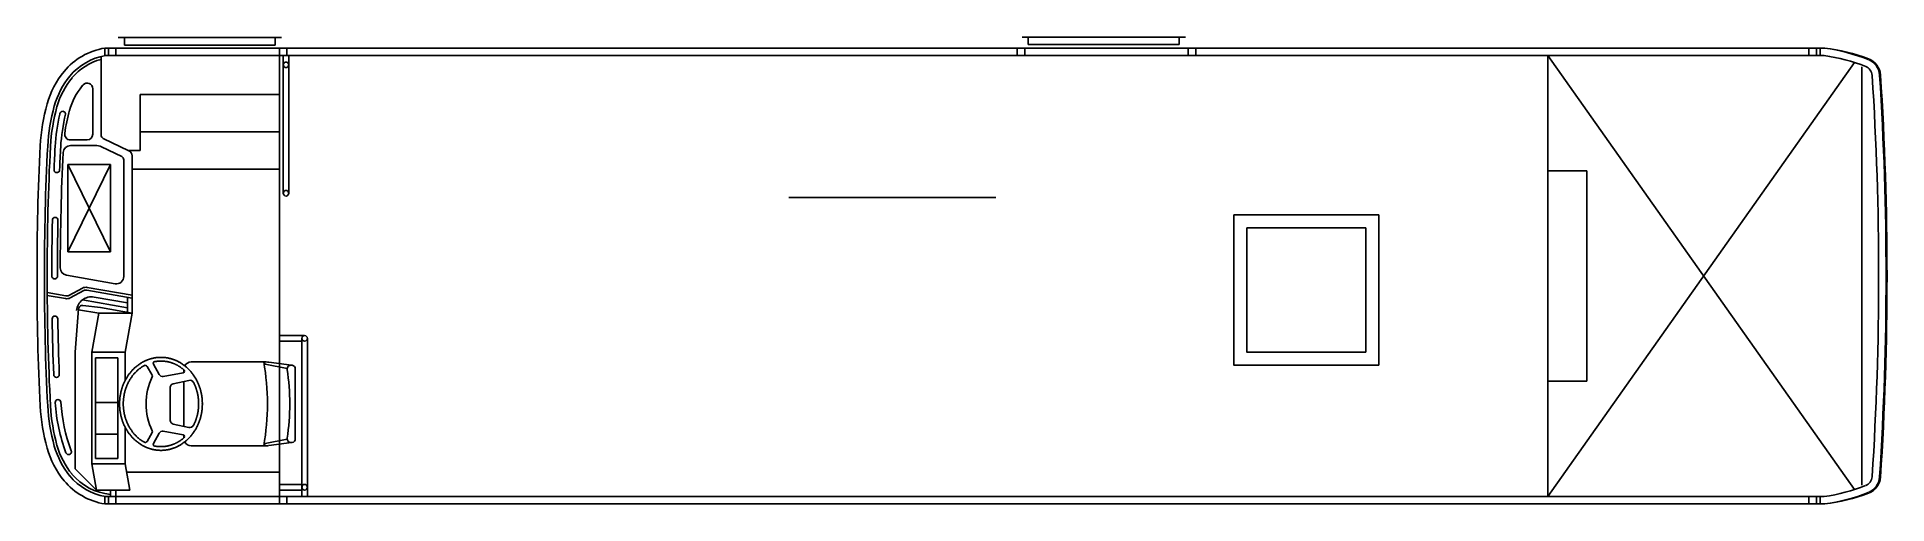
# Model space of a CAD drawing. Header units: metres. Extents: x 0 to 9.95, y -1.22 to 1.28.
import ezdxf

# ---------------------------------------------------------------- set-up
doc = ezdxf.new("R2010")
doc.units = ezdxf.units.M
doc.header["$LTSCALE"] = 0.2

msp = doc.modelspace()

# ---------------------------------------------------------------- linework, layer by layer
for p, q in [((9.62, 1.225), (0.365, 1.225)), ((0.365, 1.225), (0.365, 1.185)), ((0.385, 1.225), (0.385, 1.185)), ((0.425, 1.225), (0.425, 1.185)), ((1.3162, 1.2814), (0.4362, 1.2814)), ((0.4702, 1.2414), (0.4702, 1.2814)), ((1.2822, 1.2414), (0.4702, 1.2414)), ((1.2822, 1.2414), (1.2822, 1.2814)), ((1.305, 1.225), (1.305, 1.185)), ((1.345, 1.225), (1.345, 1.185)), ((5.275, 1.185), (5.275, 1.225)), ((6.1804, 1.2844), (5.3004, 1.2844)), ((5.315, 1.185), (5.315, 1.225)), ((5.3344, 1.2444), (5.3344, 1.2844)), ((6.1464, 1.2444), (5.3344, 1.2444)), ((6.1464, 1.2444), (6.1464, 1.2844)), ((6.195, 1.185), (6.195, 1.225)), ((6.235, 1.185), (6.235, 1.225)), ((9.535, 1.225), (9.535, 1.185)), ((9.575, 1.225), (9.575, 1.185)), ((9.595, 1.225), (9.595, 1.185)), ((0.345, 1.18), (0.345, 0.7576)), ((0.3684, 1.185), (9.6172, 1.185)), ((1.305, 1.185), (1.305, 0.23)), ((1.325, 1.185), (1.325, 0.445)), ((1.355, 1.185), (1.355, 0.445)), ((8.13, 1.185), (9.7808, -1.1474)), ((8.13, -1.185), (8.13, 1.185)), ((8.13, -1.185), (9.7808, 1.1474)), ((9.595, 1.185), (9.5947, 1.1851)), ((9.82, -1.1247), (9.82, 1.1247)), ((0.3, 1.0069), (0.3, 0.7617)), ((1.305, 0.975), (0.555, 0.975)), ((0.555, 0.675), (0.555, 0.975)), ((0.27, 0.7317), (0.1791, 0.7317)), ((0.3131, 0.7017), (0.1808, 0.7017)), ((0.495, 0.6732), (0.3563, 0.7396)), ((1.305, 0.775), (0.555, 0.775)), ((0.1652, 0.1298), (0.1652, 0.5998)), ((0.395, 0.1298), (0.1652, 0.5998)), ((0.1652, 0.1298), (0.395, 0.5998)), ((0.395, 0.5998), (0.1652, 0.5998)), ((0.4556, 0.6421), (0.3477, 0.6938)), ((0.395, 0.1298), (0.395, 0.5998)), ((0.467, -0.0022), (0.467, 0.6241)), ((0.555, 0.675), (0.4911, 0.675)), ((0.512, -0.2), (0.512, 0.6461)), ((1.305, 0.575), (0.512, 0.575)), ((8.34, 0.565), (8.13, 0.565)), ((8.34, -0.565), (8.34, 0.565)), ((5.1599, 0.4229), (4.0461, 0.4229)), ((1.305, 0.23), (1.305, -0.4707)), ((0.395, 0.1298), (0.1652, 0.1298)), ((0.4201, -0.0416), (0.158, 0.0046)), ((0.1553, -0.1066), (0.0551, -0.089)), ((0.1714, -0.1041), (0.2449, -0.065)), ((0.1784, -0.1173), (0.252, -0.0783)), ((0.512, -0.1188), (0.268, -0.0757)), ((0.512, -0.1035), (0.2707, -0.061)), ((0.1527, -0.1214), (0.0552, -0.1042)), ((0.205, -0.41), (0.224, -0.1769)), ((0.332, -0.2), (0.2237, -0.1809)), ((0.487, -0.1702), (0.2454, -0.1276)), ((0.3412, -0.1699), (0.2463, -0.1586)), ((0.487, -0.1448), (0.3069, -0.1131)), ((0.512, -0.2), (0.3412, -0.1699)), ((0.487, -0.1956), (0.487, -0.1144)), ((0.295, -0.41), (0.332, -0.2)), ((0.512, -0.2), (0.332, -0.2)), ((0.475, -0.41), (0.512, -0.2)), ((1.44, -0.32), (1.305, -0.32)), ((1.425, -0.35), (1.305, -0.35)), ((1.425, -1.185), (1.425, -0.335)), ((1.455, -1.185), (1.455, -0.335)), ((0.205, -1.0355), (0.205, -0.41)), ((0.295, -1.01), (0.295, -0.41)), ((0.295, -0.41), (0.475, -0.41)), ((0.315, -0.98), (0.315, -0.44)), ((0.315, -0.44), (0.435, -0.44)), ((0.435, -0.98), (0.435, -0.44)), ((0.475, -0.56), (0.475, -0.41)), ((0.6194, -0.5324), (0.5925, -0.4854)), ((0.6581, -0.5296), (0.6264, -0.4741)), ((1.2333, -0.462), (0.83, -0.462)), ((1.3463, -0.4972), (1.2283, -0.4732)), ((1.2466, -0.4629), (1.3689, -0.4792)), ((1.305, -0.9033), (1.305, -0.4707)), ((1.3689, -0.4792), (1.3726, -0.4797)), ((0.7869, -0.5204), (0.6789, -0.5394)), ((0.8166, -0.5608), (0.7328, -0.5786)), ((0.79, -0.5185), (0.79, -0.504)), ((0.79, -0.8076), (0.79, -0.5664)), ((1.39, -0.4995), (1.39, -0.687)), ((8.34, -0.565), (8.13, -0.565)), ((0.435, -0.68), (0.315, -0.68)), ((0.717, -0.7758), (0.717, -0.5982)), ((1.39, -0.8745), (1.39, -0.687)), ((0.8166, -0.8132), (0.7328, -0.7954)), ((0.435, -0.85), (0.315, -0.85)), ((0.475, -1.01), (0.475, -0.8137)), ((0.6194, -0.8416), (0.5925, -0.8886)), ((0.6581, -0.8443), (0.6264, -0.8999)), ((0.7869, -0.8535), (0.6789, -0.8346)), ((0.79, -0.87), (0.79, -0.8555)), ((1.3463, -0.8768), (1.2283, -0.9008)), ((1.2466, -0.9111), (1.3689, -0.8948)), ((1.3689, -0.8948), (1.3726, -0.8943)), ((0.435, -0.98), (0.315, -0.98)), ((1.2333, -0.912), (0.83, -0.912)), ((1.305, -1.185), (1.305, -0.9033)), ((0.205, -1.0355), (0.3197, -1.15)), ((0.475, -1.01), (0.295, -1.01)), ((0.295, -1.01), (0.3197, -1.15)), ((0.475, -1.01), (0.4997, -1.15)), ((1.305, -1.055), (0.4829, -1.055)), ((0.3197, -1.15), (0.4997, -1.15)), ((9.6172, -1.185), (0.365, -1.185)), ((0.365, -1.225), (0.365, -1.185)), ((0.385, -1.225), (0.385, -1.185)), ((0.395, -1.185), (0.395, -1.15)), ((0.425, -1.185), (0.425, -1.15)), ((0.425, -1.225), (0.425, -1.185)), ((0.425, -1.185), (0.4258, -1.185)), ((1.425, -1.12), (1.305, -1.12)), ((1.425, -1.15), (1.305, -1.15)), ((1.305, -1.225), (1.305, -1.185)), ((1.345, -1.225), (1.345, -1.185)), ((9.535, -1.225), (9.535, -1.185)), ((9.575, -1.225), (9.575, -1.185)), ((9.595, -1.225), (9.595, -1.185)), ((9.62, -1.225), (0.365, -1.225))]:
    msp.add_line(p, q)
for points in [[(7.22, -0.4795), (6.4407, -0.4795), (6.4407, 0.3287), (7.22, 0.3287)], [(7.22, -0.4795), (7.22, 0.3287)]]:
    msp.add_lwpolyline(points)
msp.add_lwpolyline([(7.15, -0.4095), (7.15, 0.2587), (6.5107, 0.2587), (6.5107, -0.4095)], close=True)
msp.add_lwpolyline([(0.888, -0.687, 0.177238), (0.8881, -0.6874, 0.102788), (0.8886, -0.6877, 0.064206), (0.8892, -0.6879, 0.050703), (0.89, -0.688, 0.050703), (0.8907, -0.6879, 0.064206), (0.8914, -0.6877, 0.102788), (0.8918, -0.6874, 0.177238), (0.892, -0.687, 0.177238), (0.8918, -0.6866, 0.102788), (0.8914, -0.6863, 0.064206), (0.8907, -0.6861, 0.050703), (0.89, -0.686, 0.050703), (0.8892, -0.6861, 0.064206), (0.8886, -0.6863, 0.102788), (0.8881, -0.6866, 0.177238)], format="xyb", close=True)
for points in [[(0.667, -0.937, 0), (0.6699, -0.937, 0), (0.6728, -0.9369, 0), (0.6757, -0.9368, 0), (0.6786, -0.9367, 0), (0.6814, -0.9365, 0), (0.6843, -0.9362, 0), (0.6872, -0.936, 0), (0.6901, -0.9357, 0), (0.693, -0.9353, 0), (0.6958, -0.9349, 0), (0.6987, -0.9345, 0), (0.7016, -0.934, 0), (0.7044, -0.9334, 0), (0.7073, -0.9329, 0), (0.7101, -0.9323, 0), (0.7129, -0.9316, 0), (0.7158, -0.9309, 0), (0.7186, -0.9302, 0), (0.7214, -0.9294, 0), (0.7242, -0.9286, 0), (0.727, -0.9278, 0), (0.7298, -0.9269, 0), (0.7325, -0.9259, 0), (0.7353, -0.925, 0), (0.738, -0.9239, 0), (0.7408, -0.9229, 0), (0.7435, -0.9218, 0), (0.7462, -0.9207, 0), (0.7489, -0.9195, 0), (0.7516, -0.9183, 0), (0.7542, -0.917, 0), (0.7569, -0.9157, 0), (0.7595, -0.9144, 0), (0.7622, -0.913, 0), (0.7648, -0.9116, 0), (0.7674, -0.9102, 0), (0.7699, -0.9087, 0), (0.7725, -0.9072, 0), (0.775, -0.9056, 0), (0.7775, -0.904, 0), (0.78, -0.9024, 0), (0.7825, -0.9007, 0), (0.785, -0.899, 0), (0.7874, -0.8973, 0), (0.7898, -0.8955, 0), (0.7923, -0.8937, 0), (0.7946, -0.8919, 0), (0.797, -0.89, 0), (0.7993, -0.8881, 0), (0.8016, -0.8862, 0), (0.8039, -0.8842, 0), (0.8062, -0.8822, 0), (0.8085, -0.8801, 0), (0.8107, -0.878, 0), (0.8129, -0.8759, 0), (0.815, -0.8738, 0), (0.8172, -0.8716, 0), (0.8193, -0.8694, 0), (0.8214, -0.8672, 0), (0.8235, -0.8649, 0), (0.8255, -0.8626, 0), (0.8275, -0.8603, 0), (0.8295, -0.8579, 0), (0.8315, -0.8556, 0), (0.8334, -0.8532, 0), (0.8353, -0.8507, 0), (0.8372, -0.8482, 0), (0.8391, -0.8458, 0), (0.8409, -0.8432, 0), (0.8427, -0.8407, 0), (0.8445, -0.8381, 0), (0.8462, -0.8355, 0), (0.8479, -0.8329, 0), (0.8496, -0.8302, 0), (0.8512, -0.8276, 0), (0.8528, -0.8249, 0), (0.8544, -0.8222, 0), (0.8559, -0.8194, 0), (0.8575, -0.8167, 0), (0.8589, -0.8139, 0), (0.8604, -0.8111, 0), (0.8618, -0.8082, 0), (0.8632, -0.8054, 0), (0.8645, -0.8025, 0), (0.8659, -0.7996, 0), (0.8672, -0.7967, 0), (0.8684, -0.7938, 0), (0.8696, -0.7909, 0), (0.8708, -0.7879, 0), (0.872, -0.7849, 0), (0.8731, -0.7819, 0), (0.8742, -0.7789, 0), (0.8752, -0.7759, 0), (0.8762, -0.7728, 0), (0.8772, -0.7698, 0), (0.8781, -0.7667, 0), (0.879, -0.7636, 0), (0.8799, -0.7605, 0), (0.8807, -0.7574, 0), (0.8815, -0.7543, 0), (0.8823, -0.7512, 0), (0.883, -0.748, 0), (0.8837, -0.7449, 0), (0.8843, -0.7417, 0), (0.885, -0.7386, 0), (0.8855, -0.7354, 0), (0.8861, -0.7322, 0), (0.8866, -0.729, 0), (0.8871, -0.7258, 0), (0.8875, -0.7226, 0), (0.8879, -0.7194, 0), (0.8882, -0.7161, 0), (0.8886, -0.7129, 0), (0.8888, -0.7097, 0), (0.8891, -0.7064, 0), (0.8893, -0.7032, 0), (0.8895, -0.7, 0), (0.8896, -0.6967, 0), (0.8897, -0.6935, 0), (0.8897, -0.6902, 0), (0.8898, -0.687, 0), (0.8897, -0.6838, 0), (0.8897, -0.6805, 0), (0.8896, -0.6773, 0), (0.8895, -0.674, 0), (0.8893, -0.6708, 0), (0.8891, -0.6675, 0), (0.8888, -0.6643, 0), (0.8886, -0.6611, 0), (0.8882, -0.6579, 0), (0.8879, -0.6546, 0), (0.8875, -0.6514, 0), (0.8871, -0.6482, 0), (0.8866, -0.645, 0), (0.8861, -0.6418, 0), (0.8855, -0.6386, 0), (0.885, -0.6354, 0), (0.8843, -0.6323, 0), (0.8837, -0.6291, 0), (0.883, -0.626, 0), (0.8823, -0.6228, 0), (0.8815, -0.6197, 0), (0.8807, -0.6166, 0), (0.8799, -0.6135, 0), (0.879, -0.6104, 0), (0.8781, -0.6073, 0), (0.8772, -0.6042, 0), (0.8762, -0.6012, 0), (0.8752, -0.5981, 0), (0.8742, -0.5951, 0), (0.8731, -0.5921, 0), (0.872, -0.5891, 0), (0.8708, -0.5861, 0), (0.8696, -0.5831, 0), (0.8684, -0.5802, 0), (0.8672, -0.5773, 0), (0.8659, -0.5744, 0), (0.8645, -0.5715, 0), (0.8632, -0.5686, 0), (0.8618, -0.5658, 0), (0.8604, -0.5629, 0), (0.8589, -0.5601, 0), (0.8575, -0.5573, 0), (0.8559, -0.5546, 0), (0.8544, -0.5518, 0), (0.8528, -0.5491, 0), (0.8512, -0.5464, 0), (0.8496, -0.5437, 0), (0.8479, -0.5411, 0), (0.8462, -0.5385, 0), (0.8445, -0.5359, 0), (0.8427, -0.5333, 0), (0.8409, -0.5308, 0), (0.8391, -0.5282, 0), (0.8372, -0.5257, 0), (0.8353, -0.5233, 0), (0.8334, -0.5208, 0), (0.8315, -0.5184, 0), (0.8295, -0.516, 0), (0.8275, -0.5137, 0), (0.8255, -0.5114, 0), (0.8235, -0.5091, 0), (0.8214, -0.5068, 0), (0.8193, -0.5046, 0), (0.8172, -0.5024, 0), (0.815, -0.5002, 0), (0.8129, -0.4981, 0), (0.8107, -0.4959, 0), (0.8085, -0.4939, 0), (0.8062, -0.4918, 0), (0.8039, -0.4898, 0), (0.8016, -0.4878, 0), (0.7993, -0.4859, 0), (0.797, -0.484, 0), (0.7946, -0.4821, 0), (0.7923, -0.4803, 0), (0.7898, -0.4785, 0), (0.7874, -0.4767, 0), (0.785, -0.4749, 0), (0.7825, -0.4732, 0), (0.78, -0.4716, 0), (0.7775, -0.47, 0), (0.775, -0.4684, 0), (0.7725, -0.4668, 0), (0.7699, -0.4653, 0), (0.7674, -0.4638, 0), (0.7648, -0.4624, 0), (0.7622, -0.461, 0), (0.7595, -0.4596, 0), (0.7569, -0.4583, 0), (0.7542, -0.457, 0), (0.7516, -0.4557, 0), (0.7489, -0.4545, 0), (0.7462, -0.4533, 0), (0.7435, -0.4522, 0), (0.7408, -0.4511, 0), (0.738, -0.45, 0), (0.7353, -0.449, 0), (0.7325, -0.4481, 0), (0.7298, -0.4471, 0), (0.727, -0.4462, 0), (0.7242, -0.4454, 0), (0.7214, -0.4446, 0), (0.7186, -0.4438, 0), (0.7158, -0.4431, 0), (0.7129, -0.4424, 0), (0.7101, -0.4417, 0), (0.7073, -0.4411, 0), (0.7044, -0.4405, 0), (0.7016, -0.44, 0), (0.6987, -0.4395, 0), (0.6958, -0.4391, 0), (0.693, -0.4387, 0), (0.6901, -0.4383, 0), (0.6872, -0.438, 0), (0.6843, -0.4378, 0), (0.6814, -0.4375, 0), (0.6786, -0.4373, 0), (0.6757, -0.4372, 0), (0.6728, -0.4371, 0), (0.6699, -0.437, 0), (0.667, -0.437, 0), (0.6641, -0.437, 0), (0.6612, -0.4371, 0), (0.6583, -0.4372, 0), (0.6554, -0.4373, 0), (0.6525, -0.4375, 0), (0.6497, -0.4378, 0), (0.6468, -0.438, 0), (0.6439, -0.4383, 0), (0.641, -0.4387, 0), (0.6382, -0.4391, 0), (0.6353, -0.4395, 0), (0.6324, -0.44, 0), (0.6296, -0.4405, 0), (0.6267, -0.4411, 0), (0.6239, -0.4417, 0), (0.6211, -0.4424, 0), (0.6182, -0.4431, 0), (0.6154, -0.4438, 0), (0.6126, -0.4446, 0), (0.6098, -0.4454, 0), (0.607, -0.4462, 0), (0.6042, -0.4471, 0), (0.6015, -0.4481, 0), (0.5987, -0.449, 0), (0.596, -0.45, 0), (0.5932, -0.4511, 0), (0.5905, -0.4522, 0), (0.5878, -0.4533, 0), (0.5851, -0.4545, 0), (0.5824, -0.4557, 0), (0.5798, -0.457, 0), (0.5771, -0.4583, 0), (0.5745, -0.4596, 0), (0.5718, -0.461, 0), (0.5692, -0.4624, 0), (0.5666, -0.4638, 0), (0.5641, -0.4653, 0), (0.5615, -0.4668, 0), (0.559, -0.4684, 0), (0.5565, -0.47, 0), (0.554, -0.4716, 0), (0.5515, -0.4732, 0), (0.549, -0.4749, 0), (0.5466, -0.4767, 0), (0.5441, -0.4785, 0), (0.5417, -0.4803, 0), (0.5394, -0.4821, 0), (0.537, -0.484, 0), (0.5347, -0.4859, 0), (0.5324, -0.4878, 0), (0.5301, -0.4898, 0), (0.5278, -0.4918, 0), (0.5255, -0.4939, 0), (0.5233, -0.496, 0), (0.5211, -0.4981, 0), (0.519, -0.5002, 0), (0.5168, -0.5024, 0), (0.5147, -0.5046, 0), (0.5126, -0.5068, 0), (0.5105, -0.5091, 0), (0.5085, -0.5114, 0), (0.5065, -0.5137, 0), (0.5045, -0.5161, 0), (0.5025, -0.5184, 0), (0.5006, -0.5208, 0), (0.4987, -0.5233, 0), (0.4968, -0.5258, 0), (0.4949, -0.5282, 0), (0.4931, -0.5308, 0), (0.4913, -0.5333, 0), (0.4895, -0.5359, 0), (0.4878, -0.5385, 0), (0.4861, -0.5411, 0), (0.4844, -0.5438, 0), (0.4828, -0.5464, 0), (0.4812, -0.5491, 0), (0.4796, -0.5518, 0), (0.4781, -0.5546, 0), (0.4765, -0.5573, 0), (0.4751, -0.5601, 0), (0.4736, -0.5629, 0), (0.4722, -0.5658, 0), (0.4708, -0.5686, 0), (0.4695, -0.5715, 0), (0.4681, -0.5744, 0), (0.4668, -0.5773, 0), (0.4656, -0.5802, 0), (0.4644, -0.5831, 0), (0.4632, -0.5861, 0), (0.462, -0.5891, 0), (0.4609, -0.5921, 0), (0.4598, -0.5951, 0), (0.4588, -0.5981, 0), (0.4578, -0.6012, 0), (0.4568, -0.6042, 0), (0.4559, -0.6073, 0), (0.455, -0.6104, 0), (0.4541, -0.6135, 0), (0.4533, -0.6166, 0), (0.4525, -0.6197, 0), (0.4517, -0.6228, 0), (0.451, -0.626, 0), (0.4503, -0.6291, 0), (0.4496, -0.6323, 0), (0.449, -0.6354, 0), (0.4485, -0.6386, 0), (0.4479, -0.6418, 0), (0.4474, -0.645, 0), (0.4469, -0.6482, 0), (0.4465, -0.6514, 0), (0.4461, -0.6546, 0), (0.4458, -0.6579, 0), (0.4454, -0.6611, 0), (0.4452, -0.6643, 0), (0.4449, -0.6675, 0), (0.4447, -0.6708, 0), (0.4445, -0.674, 0), (0.4444, -0.6773, 0), (0.4443, -0.6805, 0), (0.4443, -0.6838, 0), (0.4442, -0.687, 0), (0.4443, -0.6902, 0), (0.4443, -0.6935, 0), (0.4444, -0.6967, 0), (0.4445, -0.7, 0), (0.4447, -0.7032, 0), (0.4449, -0.7065, 0), (0.4452, -0.7097, 0), (0.4454, -0.7129, 0), (0.4458, -0.7161, 0), (0.4461, -0.7194, 0), (0.4465, -0.7226, 0), (0.4469, -0.7258, 0), (0.4474, -0.729, 0), (0.4479, -0.7322, 0), (0.4485, -0.7354, 0), (0.449, -0.7386, 0), (0.4497, -0.7417, 0), (0.4503, -0.7449, 0), (0.451, -0.748, 0), (0.4517, -0.7512, 0), (0.4525, -0.7543, 0), (0.4533, -0.7574, 0), (0.4541, -0.7605, 0), (0.455, -0.7636, 0), (0.4559, -0.7667, 0), (0.4568, -0.7698, 0), (0.4578, -0.7728, 0), (0.4588, -0.7759, 0), (0.4598, -0.7789, 0), (0.4609, -0.7819, 0), (0.462, -0.7849, 0), (0.4632, -0.7879, 0), (0.4644, -0.7909, 0), (0.4656, -0.7938, 0), (0.4668, -0.7967, 0), (0.4681, -0.7996, 0), (0.4695, -0.8025, 0), (0.4708, -0.8054, 0), (0.4722, -0.8082, 0), (0.4736, -0.8111, 0), (0.4751, -0.8139, 0), (0.4765, -0.8167, 0), (0.4781, -0.8194, 0), (0.4796, -0.8222, 0), (0.4812, -0.8249, 0), (0.4828, -0.8276, 0), (0.4844, -0.8302, 0), (0.4861, -0.8329, 0), (0.4878, -0.8355, 0), (0.4896, -0.8381, 0), (0.4913, -0.8407, 0), (0.4931, -0.8432, 0), (0.4949, -0.8458, 0), (0.4968, -0.8482, 0), (0.4987, -0.8507, 0), (0.5006, -0.8532, 0), (0.5025, -0.8556, 0), (0.5045, -0.8579, 0), (0.5065, -0.8603, 0), (0.5085, -0.8626, 0), (0.5105, -0.8649, 0), (0.5126, -0.8672, 0), (0.5147, -0.8694, 0), (0.5168, -0.8716, 0), (0.519, -0.8738, 0), (0.5211, -0.8759, 0), (0.5233, -0.878, 0), (0.5256, -0.8801, 0), (0.5278, -0.8822, 0), (0.5301, -0.8842, 0), (0.5324, -0.8862, 0), (0.5347, -0.8881, 0), (0.537, -0.89, 0), (0.5394, -0.8919, 0), (0.5418, -0.8937, 0), (0.5442, -0.8955, 0), (0.5466, -0.8973, 0), (0.549, -0.8991, 0), (0.5515, -0.9008, 0), (0.554, -0.9024, 0), (0.5565, -0.904, 0), (0.559, -0.9056, 0), (0.5615, -0.9072, 0), (0.5641, -0.9087, 0), (0.5667, -0.9102, 0), (0.5692, -0.9116, 0), (0.5718, -0.913, 0), (0.5745, -0.9144, 0), (0.5771, -0.9157, 0), (0.5798, -0.917, 0), (0.5824, -0.9183, 0), (0.5851, -0.9195, 0), (0.5878, -0.9207, 0), (0.5905, -0.9218, 0), (0.5932, -0.9229, 0), (0.596, -0.9239, 0), (0.5987, -0.925, 0), (0.6015, -0.9259, 0), (0.6042, -0.9269, 0), (0.607, -0.9278, 0), (0.6098, -0.9286, 0), (0.6126, -0.9294, 0), (0.6154, -0.9302, 0), (0.6182, -0.9309, 0), (0.6211, -0.9316, 0), (0.6239, -0.9323, 0), (0.6267, -0.9329, 0), (0.6296, -0.9334, 0), (0.6324, -0.934, 0), (0.6353, -0.9345, 0), (0.6382, -0.9349, 0), (0.641, -0.9353, 0), (0.6439, -0.9357, 0), (0.6468, -0.936, 0), (0.6497, -0.9362, 0), (0.6526, -0.9365, 0), (0.6554, -0.9367, 0), (0.6583, -0.9368, 0), (0.6612, -0.9369, 0), (0.6641, -0.937, 0), (0.667, -0.937, 0)], [(0.5779, -0.4805, 0), (0.5765, -0.4812, 0), (0.5742, -0.4826, 0), (0.5719, -0.4839, 0), (0.5696, -0.4853, 0), (0.5673, -0.4868, 0), (0.565, -0.4883, 0), (0.5627, -0.4898, 0), (0.5605, -0.4913, 0), (0.5583, -0.4929, 0), (0.5561, -0.4945, 0), (0.5539, -0.4962, 0), (0.5517, -0.4978, 0), (0.5496, -0.4996, 0), (0.5474, -0.5013, 0), (0.5453, -0.5031, 0), (0.5432, -0.5049, 0), (0.5412, -0.5067, 0), (0.5391, -0.5086, 0), (0.5371, -0.5105, 0), (0.5351, -0.5124, 0), (0.5331, -0.5144, 0), (0.5311, -0.5163, 0), (0.5292, -0.5184, 0), (0.5273, -0.5204, 0), (0.5254, -0.5225, 0), (0.5235, -0.5246, 0), (0.5217, -0.5267, 0), (0.5198, -0.5289, 0), (0.518, -0.5311, 0), (0.5163, -0.5333, 0), (0.5145, -0.5355, 0), (0.5128, -0.5378, 0), (0.5111, -0.5401, 0), (0.5094, -0.5424, 0), (0.5078, -0.5447, 0), (0.5061, -0.5471, 0), (0.5045, -0.5495, 0), (0.503, -0.5519, 0), (0.5014, -0.5543, 0), (0.4999, -0.5568, 0), (0.4984, -0.5593, 0), (0.497, -0.5618, 0), (0.4956, -0.5643, 0), (0.4942, -0.5669, 0), (0.4928, -0.5694, 0), (0.4914, -0.572, 0), (0.4901, -0.5746, 0), (0.4889, -0.5773, 0), (0.4876, -0.5799, 0), (0.4864, -0.5826, 0), (0.4852, -0.5853, 0), (0.484, -0.588, 0), (0.4829, -0.5907, 0), (0.4818, -0.5934, 0), (0.4808, -0.5962, 0), (0.4797, -0.599, 0), (0.4787, -0.6017, 0), (0.4778, -0.6045, 0), (0.4768, -0.6074, 0), (0.4759, -0.6102, 0), (0.475, -0.613, 0), (0.4742, -0.6159, 0), (0.4734, -0.6188, 0), (0.4726, -0.6216, 0), (0.4719, -0.6245, 0), (0.4712, -0.6274, 0), (0.4705, -0.6303, 0), (0.4699, -0.6333, 0), (0.4693, -0.6362, 0), (0.4687, -0.6391, 0), (0.4682, -0.6421, 0), (0.4677, -0.6451, 0), (0.4672, -0.648, 0), (0.4668, -0.651, 0), (0.4664, -0.654, 0), (0.466, -0.657, 0), (0.4657, -0.6599, 0), (0.4654, -0.6629, 0), (0.4651, -0.6659, 0), (0.4649, -0.6689, 0), (0.4647, -0.672, 0), (0.4645, -0.675, 0), (0.4644, -0.678, 0), (0.4643, -0.681, 0), (0.4643, -0.684, 0), (0.4643, -0.687, 0), (0.4643, -0.69, 0), (0.4643, -0.693, 0), (0.4644, -0.696, 0), (0.4645, -0.6991, 0), (0.4647, -0.7021, 0), (0.4649, -0.7051, 0), (0.4651, -0.7081, 0), (0.4654, -0.7111, 0), (0.4657, -0.7141, 0), (0.466, -0.7171, 0), (0.4664, -0.72, 0), (0.4668, -0.723, 0), (0.4672, -0.726, 0), (0.4677, -0.729, 0), (0.4682, -0.7319, 0), (0.4687, -0.7349, 0), (0.4693, -0.7378, 0), (0.4699, -0.7407, 0), (0.4705, -0.7437, 0), (0.4712, -0.7466, 0), (0.4719, -0.7495, 0), (0.4726, -0.7524, 0), (0.4734, -0.7553, 0), (0.4742, -0.7581, 0), (0.475, -0.761, 0), (0.4759, -0.7638, 0), (0.4768, -0.7667, 0), (0.4778, -0.7695, 0), (0.4787, -0.7723, 0), (0.4797, -0.7751, 0), (0.4808, -0.7778, 0), (0.4818, -0.7806, 0), (0.4829, -0.7833, 0), (0.484, -0.786, 0), (0.4852, -0.7888, 0), (0.4864, -0.7914, 0), (0.4876, -0.7941, 0), (0.4889, -0.7968, 0), (0.4901, -0.7994, 0), (0.4914, -0.802, 0), (0.4928, -0.8046, 0), (0.4941, -0.8072, 0), (0.4955, -0.8097, 0), (0.497, -0.8122, 0), (0.4984, -0.8147, 0), (0.4999, -0.8172, 0), (0.5014, -0.8197, 0), (0.503, -0.8221, 0), (0.5045, -0.8245, 0), (0.5061, -0.8269, 0), (0.5077, -0.8293, 0), (0.5094, -0.8316, 0), (0.5111, -0.8339, 0), (0.5128, -0.8362, 0), (0.5145, -0.8385, 0), (0.5162, -0.8407, 0), (0.518, -0.8429, 0), (0.5198, -0.8451, 0), (0.5216, -0.8473, 0), (0.5235, -0.8494, 0), (0.5254, -0.8515, 0), (0.5273, -0.8536, 0), (0.5292, -0.8556, 0), (0.5311, -0.8577, 0), (0.5331, -0.8596, 0), (0.5351, -0.8616, 0), (0.5371, -0.8635, 0), (0.5391, -0.8654, 0), (0.5412, -0.8673, 0), (0.5432, -0.8691, 0), (0.5453, -0.8709, 0), (0.5474, -0.8727, 0), (0.5496, -0.8745, 0), (0.5517, -0.8762, 0), (0.5539, -0.8778, 0), (0.5561, -0.8795, 0), (0.5583, -0.8811, 0), (0.5605, -0.8827, 0), (0.5627, -0.8842, 0), (0.565, -0.8857, 0), (0.5673, -0.8872, 0), (0.5696, -0.8887, 0), (0.5719, -0.8901, 0), (0.5742, -0.8914, 0), (0.5765, -0.8928, 0), (0.5776, -0.8934, 0)], [(0.7883, -0.5027, 0), (0.7866, -0.5013, 0), (0.7845, -0.4995, 0), (0.7823, -0.4978, 0), (0.7801, -0.4962, 0), (0.7779, -0.4945, 0), (0.7757, -0.4929, 0), (0.7735, -0.4913, 0), (0.7713, -0.4898, 0), (0.769, -0.4883, 0), (0.7668, -0.4868, 0), (0.7645, -0.4853, 0), (0.7622, -0.4839, 0), (0.7598, -0.4825, 0), (0.7575, -0.4812, 0), (0.7552, -0.4799, 0), (0.7528, -0.4786, 0), (0.7504, -0.4774, 0), (0.748, -0.4762, 0), (0.7456, -0.475, 0), (0.7432, -0.4739, 0), (0.7408, -0.4728, 0), (0.7384, -0.4717, 0), (0.7359, -0.4707, 0), (0.7335, -0.4697, 0), (0.731, -0.4688, 0), (0.7285, -0.4678, 0), (0.726, -0.467, 0), (0.7235, -0.4661, 0), (0.721, -0.4653, 0), (0.7185, -0.4645, 0), (0.716, -0.4638, 0), (0.7134, -0.4631, 0), (0.7109, -0.4625, 0), (0.7083, -0.4618, 0), (0.7058, -0.4612, 0), (0.7032, -0.4607, 0), (0.7007, -0.4602, 0), (0.6981, -0.4597, 0), (0.6955, -0.4593, 0), (0.693, -0.4589, 0), (0.6904, -0.4585, 0), (0.6878, -0.4582, 0), (0.6852, -0.4579, 0), (0.6826, -0.4577, 0), (0.68, -0.4575, 0), (0.6774, -0.4573, 0), (0.6748, -0.4572, 0), (0.6722, -0.4571, 0), (0.6696, -0.457, 0), (0.667, -0.457, 0), (0.6644, -0.457, 0), (0.6618, -0.4571, 0), (0.6592, -0.4572, 0), (0.6566, -0.4573, 0), (0.654, -0.4575, 0), (0.6514, -0.4577, 0), (0.6488, -0.4579, 0), (0.6463, -0.4582, 0), (0.6437, -0.4585, 0), (0.6411, -0.4589, 0), (0.6385, -0.4593, 0), (0.6359, -0.4597, 0), (0.6334, -0.4602, 0), (0.6333, -0.4602, 0)], [(0.8423, -0.8025, 0), (0.8426, -0.802, 0), (0.8439, -0.7994, 0), (0.8452, -0.7967, 0), (0.8464, -0.7941, 0), (0.8476, -0.7914, 0), (0.8488, -0.7887, 0), (0.85, -0.786, 0), (0.8511, -0.7833, 0), (0.8522, -0.7806, 0), (0.8533, -0.7778, 0), (0.8543, -0.775, 0), (0.8553, -0.7723, 0), (0.8563, -0.7695, 0), (0.8572, -0.7666, 0), (0.8581, -0.7638, 0), (0.859, -0.761, 0), (0.8598, -0.7581, 0), (0.8606, -0.7552, 0), (0.8614, -0.7524, 0), (0.8621, -0.7495, 0), (0.8628, -0.7466, 0), (0.8635, -0.7437, 0), (0.8641, -0.7407, 0), (0.8647, -0.7378, 0), (0.8653, -0.7349, 0), (0.8659, -0.7319, 0), (0.8664, -0.7289, 0), (0.8668, -0.726, 0), (0.8673, -0.723, 0), (0.8677, -0.72, 0), (0.868, -0.717, 0), (0.8683, -0.7141, 0), (0.8686, -0.7111, 0), (0.8689, -0.7081, 0), (0.8691, -0.7051, 0), (0.8693, -0.702, 0), (0.8695, -0.699, 0), (0.8696, -0.696, 0), (0.8697, -0.693, 0), (0.8697, -0.69, 0), (0.8698, -0.687, 0), (0.8697, -0.684, 0), (0.8697, -0.681, 0), (0.8696, -0.6779, 0), (0.8695, -0.6749, 0), (0.8693, -0.6719, 0), (0.8691, -0.6689, 0), (0.8689, -0.6659, 0), (0.8686, -0.6629, 0), (0.8684, -0.6599, 0), (0.868, -0.6569, 0), (0.8677, -0.654, 0), (0.8673, -0.651, 0), (0.8668, -0.648, 0), (0.8664, -0.645, 0), (0.8659, -0.6421, 0), (0.8653, -0.6391, 0), (0.8647, -0.6362, 0), (0.8641, -0.6332, 0), (0.8635, -0.6303, 0), (0.8628, -0.6274, 0), (0.8621, -0.6245, 0), (0.8614, -0.6216, 0), (0.8606, -0.6187, 0), (0.8598, -0.6159, 0), (0.859, -0.613, 0), (0.8581, -0.6102, 0), (0.8572, -0.6073, 0), (0.8563, -0.6045, 0), (0.8553, -0.6017, 0), (0.8543, -0.5989, 0), (0.8533, -0.5962, 0), (0.8522, -0.5934, 0), (0.8511, -0.5907, 0), (0.85, -0.588, 0), (0.8488, -0.5852, 0), (0.8476, -0.5826, 0), (0.8464, -0.5799, 0), (0.8452, -0.5772, 0), (0.8439, -0.5746, 0), (0.8429, -0.5726, 0)], [(0.6669, -0.917, 0), (0.6696, -0.917, 0), (0.6722, -0.9169, 0), (0.6748, -0.9168, 0), (0.6774, -0.9167, 0), (0.68, -0.9165, 0), (0.6826, -0.9163, 0), (0.6852, -0.9161, 0), (0.6878, -0.9158, 0), (0.6904, -0.9155, 0), (0.6929, -0.9151, 0), (0.6955, -0.9147, 0), (0.6981, -0.9143, 0), (0.7007, -0.9138, 0), (0.7032, -0.9133, 0), (0.7058, -0.9127, 0), (0.7083, -0.9122, 0), (0.7109, -0.9115, 0), (0.7134, -0.9109, 0), (0.7159, -0.9102, 0), (0.7185, -0.9094, 0), (0.721, -0.9087, 0), (0.7235, -0.9079, 0), (0.726, -0.907, 0), (0.7285, -0.9061, 0), (0.731, -0.9052, 0), (0.7334, -0.9043, 0), (0.7359, -0.9033, 0), (0.7383, -0.9023, 0), (0.7408, -0.9012, 0), (0.7432, -0.9001, 0), (0.7456, -0.899, 0), (0.748, -0.8978, 0), (0.7504, -0.8966, 0), (0.7528, -0.8954, 0), (0.7551, -0.8941, 0), (0.7575, -0.8928, 0), (0.7598, -0.8914, 0), (0.7621, -0.8901, 0), (0.7645, -0.8886, 0), (0.7667, -0.8872, 0), (0.769, -0.8857, 0), (0.7713, -0.8842, 0), (0.7735, -0.8827, 0), (0.7757, -0.8811, 0), (0.7779, -0.8795, 0), (0.7801, -0.8778, 0), (0.7823, -0.8761, 0), (0.7844, -0.8744, 0), (0.7866, -0.8727, 0), (0.7882, -0.8713, 0)], [(0.6314, -0.9134, 0), (0.6333, -0.9138, 0), (0.6359, -0.9143, 0), (0.6385, -0.9147, 0), (0.6411, -0.9151, 0), (0.6437, -0.9155, 0), (0.6462, -0.9158, 0), (0.6488, -0.9161, 0), (0.6514, -0.9163, 0), (0.654, -0.9165, 0), (0.6566, -0.9167, 0), (0.6592, -0.9168, 0), (0.6618, -0.9169, 0), (0.6644, -0.917, 0), (0.6672, -0.917, 0)]]:
    msp.add_polyline3d(points)
for centre in [(1.34, 1.135), (1.34, 0.445), (1.44, -0.335), (1.44, -1.135)]:
    msp.add_circle(centre, 0.015)
for centre, radius, start, end in [((0.4247, 0.8649), 0.365, 99.41913, 139.90387), ((9.4848, 0.2342), 1, 68.31543, 82.22971), ((9.5021, 0.232), 1, 69.31558, 83.22986), ((0.5407, 0.7834), 0.5064, 141.3062, 163.76573), ((0.4247, 0.8649), 0.325, 99.98337, 139.90387), ((0.4247, 0.8649), 0.31, 104.9039, 139.90387), ((9.4848, 0.2342), 0.96, 68.25192, 82.06921), ((9.8201, 1.0748), 0.055, 3.71671, 68.25211), ((9.8202, 1.0739), 0.1, 3.71368, 69.4198), ((9.8201, 1.0748), 0.095, 3.71671, 68.25211), ((0.5407, 0.7834), 0.4664, 141.3062, 163.76573), ((0.5407, 0.7834), 0.4514, 141.3062, 163.76573), ((0.5407, 0.7834), 0.3814, 141.3062, 163.76573), ((0.4247, 0.8649), 0.24, 137.45503, 139.90387), ((0.27, 1.0069), 0.03, 0, 137.45428), ((-6.725, 0), 16.635, 356.28632, 3.7137), ((-6.725, 0), 16.675, 356.28632, 3.7137), ((-6.725, 0), 16.68, 356.28632, 3.7137), ((1.1034, 0.6369), 1.0877, 164.6425, 176.66068), ((1.1034, 0.6369), 1.0477, 164.6425, 176.66068), ((1.1034, 0.6369), 1.0327, 164.6425, 176.66068), ((1.1034, 0.6369), 1.0077, 166.62714, 176.66068), ((0.1384, 0.87), 0.0154, 359.99908, 180), ((1.1034, 0.6369), 0.9777, 166.20886, 176.66068), ((1.1034, 0.6369), 0.9627, 164.6425, 172.31499), ((13, 0.025), 13, 177.0224, 180.11017), ((13, 0.025), 12.96, 177.0224, 180.11017), ((13, 0.025), 12.945, 177.0224, 180.11017), ((0.1808, 0.6617), 0.04, 90, 177.1568), ((0.1791, 0.7617), 0.03, 172.31506, 269.99928), ((0.27, 0.7617), 0.03, 270, 0), ((0.3131, 0.6217), 0.08, 64.40662, 89.99994), ((0.365, 0.7576), 0.02, 180.00037, 244.40748), ((13, 0.025), 12.92, 177.02241, 177.57675), ((13, 0.025), 12.89, 177.02632, 177.57675), ((13, 0.025), 12.875, 177.15678, 179.91533), ((0.447, 0.6241), 0.02, 0, 64.40651), ((0.482, 0.6461), 0.03, 0, 64.40756), ((0.1065, 0.5706), 0.015, 177.57739, 357.57741), ((13, 0.025), 12.92, 178.78037, 180.11017), ((0.0979, 0.3), 0.015, 0.00093, 180), ((13, 0.025), 12.89, 178.77751, 180.1111), ((13, -0.025), 13, 179.88983, 182.97759), ((0.095, 0.0001), 0.015, 179.71094, 359.71094), ((0.165, 0.044), 0.04, 179.91534, 259.99947), ((13, -0.025), 12.96, 179.88983, 182.97759), ((13, -0.025), 12.945, 179.88983, 182.97759), ((0.2637, -0.1004), 0.04, 79.99963, 117.97565), ((0.2637, -0.1004), 0.025, 80.00064, 117.97499), ((0.427, -0.0022), 0.04, 260.00014, 359.99989), ((0.1597, -0.082), 0.04, 259.9997, 297.97572), ((0.1597, -0.082), 0.025, 259.99957, 297.97604), ((0.293, -0.1918), 0.08, 79.99985, 175.33423), ((0.2439, -0.1785), 0.02, 83.23077, 175.33511), ((0.0966, -0.23), 0.015, 0.0056, 180), ((13, -0.025), 12.92, 180.90915, 182.24008), ((13, -0.025), 12.89, 180.91126, 182.2453), ((0.5826, -0.4907), 0.0112, 27.94481, 116.27866), ((0.6341, -0.4692), 0.00906, 95.12158, 212.26953), ((0.83, -0.502), 0.04, 90, 150.75775), ((-0.0357, -0.687), 1.2757, 0, 10.15845), ((1.2424, -0.454), 0.0238, 199.66023, 233.71282), ((1.2333, -0.562), 0.1, 82.40543, 90.00003), ((1.3663, -0.499), 0.02, 82.4054, 188.34193), ((1.37, -0.4995), 0.02, 0, 82.40543), ((0.1049, -0.53), 0.015, 180, 359.99907), ((0.9259, -0.687), 0.3389, 154.60973, 205.39029), ((0.6107, -0.5374), 0.01, 334.60973, 29.71248), ((0.6755, -0.5197), 0.02, 209.71239, 279.97385), ((0.737, -0.5982), 0.02, 102.03427, 180), ((0.7833, -0.5112), 0.00986, 291.13595, 59.60277), ((0.8228, -0.5821), 0.0222, 25.32922, 105.98892), ((0.0843, -0.687), 1.2757, 0, 8.34192), ((0.1133, -0.6791), 0.015, 3.43207, 183.43207), ((1.0181, -0.6248), 0.9214, 183.4319, 200.66428), ((1.0181, -0.6248), 0.8914, 183.4319, 200.66428), ((-0.0357, -0.687), 1.2757, 349.84155, 0.00021), ((0.0843, -0.687), 1.2757, 351.65808, 0.00021), ((1.1034, -0.6369), 1.0877, 183.33931, 195.35749), ((1.1034, -0.6369), 1.0477, 183.33931, 195.35749), ((1.1034, -0.6369), 1.0327, 183.33931, 195.35749), ((0.737, -0.7758), 0.02, 180.00001, 257.96572), ((0.5826, -0.8833), 0.0112, 243.72134, 332.05518), ((0.6107, -0.8366), 0.01, 330.28753, 25.39029), ((0.6755, -0.8543), 0.02, 80.02615, 150.2876), ((0.7833, -0.8627), 0.00986, 299.57172, 68.86404), ((0.83, -0.872), 0.04, 209.3214, 270), ((0.8228, -0.7919), 0.0222, 254.01108, 334.67078), ((1.3663, -0.875), 0.02, 171.65808, 277.59462), ((1.37, -0.8745), 0.02, 277.59457, 0), ((0.5407, -0.7834), 0.5064, 196.23426, 218.69379), ((0.5407, -0.7834), 0.4664, 196.23426, 218.69379), ((0.5407, -0.7834), 0.4514, 196.23426, 218.69379), ((0.17, -0.9447), 0.015, 200.66257, 20.66257), ((0.6341, -0.9048), 0.00906, 147.73047, 264.8784), ((1.2424, -0.92), 0.0238, 126.28717, 160.33978), ((1.2333, -0.812), 0.1, 269.99997, 277.59458), ((0.4247, -0.8649), 0.325, 220.09613, 260.01656), ((0.4247, -0.8649), 0.31, 220.09613, 264.49536), ((9.8201, -1.0748), 0.055, 291.74821, 356.28345), ((9.8202, -1.0739), 0.1, 290.58021, 356.28632), ((9.8201, -1.0748), 0.095, 291.74821, 356.28345), ((0.4247, -0.8649), 0.365, 220.09613, 260.58082), ((9.4848, -0.2342), 0.96, 277.9308, 291.68455), ((9.4848, -0.2342), 1, 277.77027, 291.68455), ((9.5021, -0.232), 1, 276.77012, 290.6844)]:
    msp.add_arc(centre, radius, start, end)

doc.saveas('drawing.dxf')
